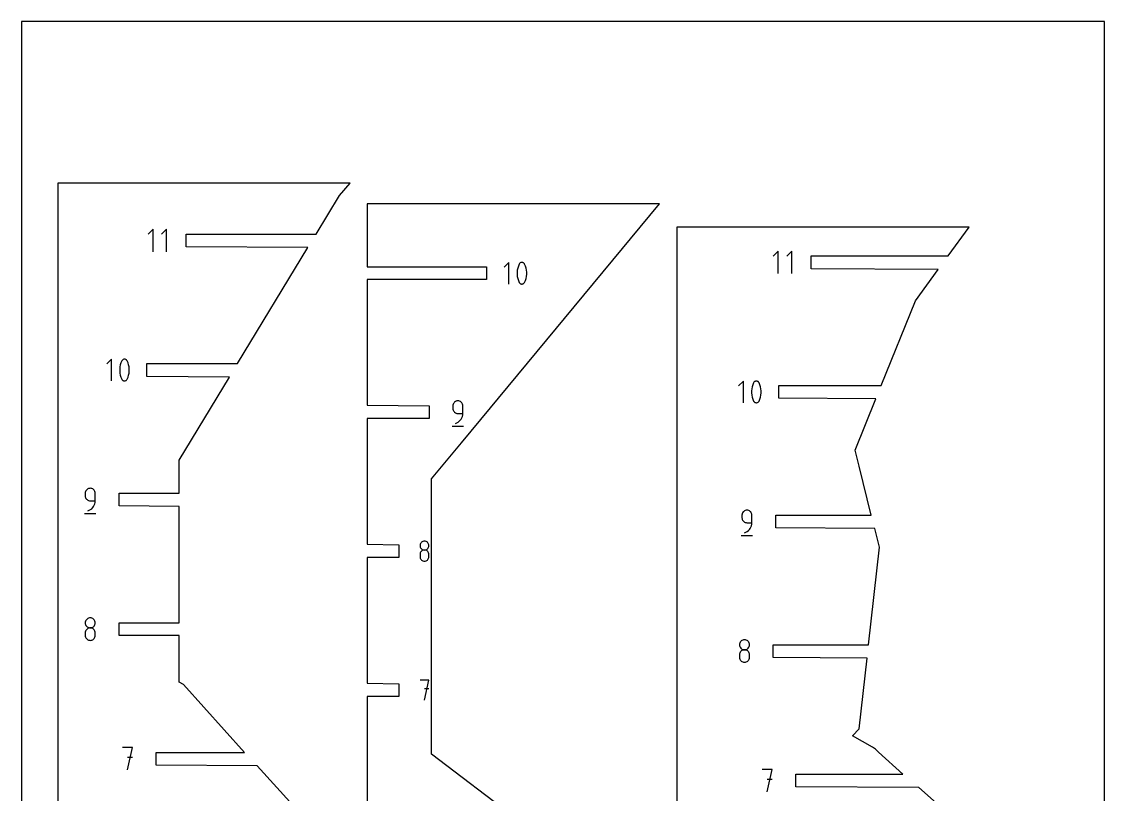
# Model space of a CAD drawing. Extents: x 0 to 200, y 0 to 297.
# Drawn here: x 0 to 200, y 154.2 to 296.9 of the extents above; entities that cross this region are included whole.
import ezdxf

# ---------------------------------------------------------------- set-up
doc = ezdxf.new("R2010")
doc.units = 0

msp = doc.modelspace()

# ---------------------------------------------------------------- linework, layer by layer
at = {"layer": 'annotation', "color": 1}
for p, q in [((24.265722, 258.601789), (23.3409, 257.676706)), ((24.265722, 254.441789), (24.265722, 258.601789)), ((26.750543, 258.601789), (25.825722, 257.676706)), ((26.750543, 254.441789), (26.750543, 258.601789)), ((139.764878, 254.55954), (138.840057, 253.634458)), ((139.764878, 250.39954), (139.764878, 254.55954)), ((142.249699, 254.55954), (141.324878, 253.634458)), ((142.249699, 250.39954), (142.249699, 254.55954)), ((90.02143, 252.467787), (89.131729, 251.577835)), ((90.02143, 248.465763), (90.02143, 252.467787)), ((91.90589, 252.150891), (91.75248, 251.790131)), ((91.957552, 252.236801), (91.90589, 252.150891)), ((91.90589, 252.150891), (91.90589, 252.150891)), ((92.021935, 252.310012), (91.957552, 252.236801)), ((92.096909, 252.369814), (92.021935, 252.310012)), ((92.180342, 252.4155), (92.096909, 252.369814)), ((92.270101, 252.446362), (92.180342, 252.4155)), ((92.364056, 252.461689), (92.270101, 252.446362)), ((92.460075, 252.460775), (92.364056, 252.461689)), ((92.556025, 252.44291), (92.460075, 252.460775)), ((92.649776, 252.407386), (92.556025, 252.44291)), ((92.685665, 252.388526), (92.649776, 252.407386)), ((92.649776, 252.407386), (92.649776, 252.407386)), ((92.720104, 252.366864), (92.685665, 252.388526)), ((92.752926, 252.34257), (92.720104, 252.366864)), ((92.783963, 252.315815), (92.752926, 252.34257)), ((92.813048, 252.286772), (92.783963, 252.315815)), ((92.840014, 252.255612), (92.813048, 252.286772)), ((92.864693, 252.222506), (92.840014, 252.255612)), ((92.886918, 252.187625), (92.864693, 252.222506)), ((92.906522, 252.151142), (92.886918, 252.187625)), ((93.060675, 251.789639), (92.906522, 252.151142)), ((92.906522, 252.151142), (92.906522, 252.151142)), ((91.560718, 251.040184), (91.522366, 250.656918)), ((91.522366, 250.656918), (91.522366, 250.272068)), ((91.522366, 250.272068), (91.560718, 249.888597)), ((91.637423, 251.418909), (91.560718, 251.040184)), ((91.75248, 251.790131), (91.637423, 251.418909)), ((93.17629, 251.417859), (93.060675, 251.789639)), ((93.253367, 251.038762), (93.17629, 251.417859)), ((93.291905, 250.65531), (93.253367, 251.038762)), ((93.253367, 249.887175), (93.291905, 250.27046)), ((93.291905, 250.27046), (93.291905, 250.65531)), ((91.560718, 249.888597), (91.637423, 249.509464)), ((91.637423, 249.509464), (91.75248, 249.137628)), ((91.75248, 249.137628), (91.90589, 248.77605)), ((91.90589, 248.77605), (91.90589, 248.77605)), ((91.90589, 248.77605), (91.925423, 248.739639)), ((91.925423, 248.739639), (91.947484, 248.704933)), ((91.947484, 248.704933), (91.97198, 248.672036)), ((91.97198, 248.672036), (91.998819, 248.641053)), ((91.998819, 248.641053), (92.027907, 248.612091)), ((92.027907, 248.612091), (92.059151, 248.585254)), ((92.059151, 248.585254), (92.09246, 248.560649)), ((92.09246, 248.560649), (92.127738, 248.538379)), ((92.127738, 248.538379), (92.164895, 248.518551)), ((92.164895, 248.518551), (92.164895, 248.518551)), ((92.164895, 248.518551), (92.257907, 248.483781)), ((92.257907, 248.483781), (92.353299, 248.466506)), ((92.353299, 248.466506), (92.448913, 248.466023)), ((92.448913, 248.466023), (92.542595, 248.481628)), ((92.542595, 248.481628), (92.632186, 248.512614)), ((92.632186, 248.512614), (92.715531, 248.558279)), ((92.715531, 248.558279), (92.790473, 248.617919)), ((92.790473, 248.617919), (92.854855, 248.690827)), ((92.854855, 248.690827), (92.906522, 248.776301)), ((92.906522, 248.776301), (93.060675, 249.137135)), ((92.906522, 248.776301), (92.906522, 248.776301)), ((93.060675, 249.137135), (93.17629, 249.508413)), ((93.17629, 249.508413), (93.253367, 249.887175)), ((16.60564, 234.592748), (15.715939, 233.702796)), ((16.60564, 230.590724), (16.60564, 234.592748)), ((18.4901, 234.275852), (18.336691, 233.915092)), ((18.541762, 234.361762), (18.4901, 234.275852)), ((18.4901, 234.275852), (18.4901, 234.275852)), ((18.606145, 234.434973), (18.541762, 234.361762)), ((18.681119, 234.494775), (18.606145, 234.434973)), ((18.764552, 234.540461), (18.681119, 234.494775)), ((18.854312, 234.571323), (18.764552, 234.540461)), ((18.948267, 234.58665), (18.854312, 234.571323)), ((19.044285, 234.585736), (18.948267, 234.58665)), ((19.140235, 234.567871), (19.044285, 234.585736)), ((19.233986, 234.532347), (19.140235, 234.567871)), ((19.269875, 234.513487), (19.233986, 234.532347)), ((19.233986, 234.532347), (19.233986, 234.532347)), ((19.304314, 234.491825), (19.269875, 234.513487)), ((19.337136, 234.467531), (19.304314, 234.491825)), ((19.368173, 234.440776), (19.337136, 234.467531)), ((19.397258, 234.411733), (19.368173, 234.440776)), ((19.424224, 234.380573), (19.397258, 234.411733)), ((19.448903, 234.347467), (19.424224, 234.380573)), ((19.471128, 234.312586), (19.448903, 234.347467)), ((19.490732, 234.276103), (19.471128, 234.312586)), ((19.644885, 233.9146), (19.490732, 234.276103)), ((19.490732, 234.276103), (19.490732, 234.276103)), ((18.144928, 233.165145), (18.106576, 232.781879)), ((18.106576, 232.781879), (18.106576, 232.397029)), ((18.106576, 232.397029), (18.144928, 232.013558)), ((18.221633, 233.54387), (18.144928, 233.165145)), ((18.144928, 232.013558), (18.221633, 231.634425)), ((18.336691, 233.915092), (18.221633, 233.54387)), ((19.760501, 233.54282), (19.644885, 233.9146)), ((19.837577, 233.163723), (19.760501, 233.54282)), ((19.760501, 231.633374), (19.837577, 232.012136)), ((19.876116, 232.780271), (19.837577, 233.163723)), ((19.837577, 232.012136), (19.876116, 232.395421)), ((19.876116, 232.395421), (19.876116, 232.780271)), ((18.221633, 231.634425), (18.336691, 231.262589)), ((18.336691, 231.262589), (18.4901, 230.901011)), ((18.4901, 230.901011), (18.4901, 230.901011)), ((18.4901, 230.901011), (18.509633, 230.8646)), ((18.509633, 230.8646), (18.531694, 230.829894)), ((18.531694, 230.829894), (18.55619, 230.796996)), ((18.55619, 230.796996), (18.583029, 230.766014)), ((18.583029, 230.766014), (18.612117, 230.737052)), ((18.612117, 230.737052), (18.643362, 230.710215)), ((18.643362, 230.710215), (18.67667, 230.68561)), ((18.67667, 230.68561), (18.711949, 230.66334)), ((18.711949, 230.66334), (18.749105, 230.643512)), ((18.749105, 230.643512), (18.749105, 230.643512)), ((18.749105, 230.643512), (18.842117, 230.608742)), ((18.842117, 230.608742), (18.937509, 230.591467)), ((18.937509, 230.591467), (19.033123, 230.590984)), ((19.033123, 230.590984), (19.126805, 230.606588)), ((19.126805, 230.606588), (19.216396, 230.637575)), ((19.216396, 230.637575), (19.299741, 230.68324)), ((19.299741, 230.68324), (19.374683, 230.742879)), ((19.374683, 230.742879), (19.439065, 230.815788)), ((19.439065, 230.815788), (19.490732, 230.901262)), ((19.490732, 230.901262), (19.644885, 231.262096)), ((19.490732, 230.901262), (19.490732, 230.901262)), ((19.644885, 231.262096), (19.760501, 231.633374)), ((133.329785, 230.550499), (132.440084, 229.660547)), ((133.329785, 226.548475), (133.329785, 230.550499)), ((135.214245, 230.233603), (135.060835, 229.872843)), ((135.265907, 230.319513), (135.214245, 230.233603)), ((135.214245, 230.233603), (135.214245, 230.233603)), ((135.33029, 230.392724), (135.265907, 230.319513)), ((135.405264, 230.452526), (135.33029, 230.392724)), ((135.488697, 230.498213), (135.405264, 230.452526)), ((135.578456, 230.529074), (135.488697, 230.498213)), ((135.672411, 230.544401), (135.578456, 230.529074)), ((135.76843, 230.543487), (135.672411, 230.544401)), ((135.86438, 230.525622), (135.76843, 230.543487)), ((135.958131, 230.490098), (135.86438, 230.525622)), ((135.99402, 230.471239), (135.958131, 230.490098)), ((135.958131, 230.490098), (135.958131, 230.490098)), ((136.028459, 230.449576), (135.99402, 230.471239)), ((136.061281, 230.425282), (136.028459, 230.449576)), ((136.092318, 230.398528), (136.061281, 230.425282)), ((136.121403, 230.369484), (136.092318, 230.398528)), ((136.148369, 230.338324), (136.121403, 230.369484)), ((136.173048, 230.305218), (136.148369, 230.338324)), ((136.195273, 230.270338), (136.173048, 230.305218)), ((136.214877, 230.233854), (136.195273, 230.270338)), ((136.36903, 229.872351), (136.214877, 230.233854)), ((136.214877, 230.233854), (136.214877, 230.233854)), ((134.869073, 229.122897), (134.830721, 228.73963)), ((134.830721, 228.73963), (134.830721, 228.354781)), ((134.830721, 228.354781), (134.869073, 227.971309)), ((134.945778, 229.501621), (134.869073, 229.122897)), ((135.060835, 229.872843), (134.945778, 229.501621)), ((136.484645, 229.500571), (136.36903, 229.872351)), ((136.561722, 229.121474), (136.484645, 229.500571)), ((136.600261, 228.738022), (136.561722, 229.121474)), ((136.561722, 227.969887), (136.600261, 228.353173)), ((136.600261, 228.353173), (136.600261, 228.738022)), ((79.669416, 226.124798), (79.654501, 225.958609)), ((79.712405, 226.281253), (79.669416, 226.124798)), ((79.780835, 226.425354), (79.712405, 226.281253)), ((79.872075, 226.554478), (79.780835, 226.425354)), ((79.983492, 226.666003), (79.872075, 226.554478)), ((80.112453, 226.757309), (79.983492, 226.666003)), ((80.256326, 226.825774), (80.112453, 226.757309)), ((80.412479, 226.868775), (80.256326, 226.825774)), ((80.578279, 226.883692), (80.412479, 226.868775)), ((80.744423, 226.868775), (80.578279, 226.883692)), ((80.578279, 226.883692), (80.578279, 226.883692)), ((80.900758, 226.825774), (80.744423, 226.868775)), ((81.044685, 226.757309), (80.900758, 226.825774)), ((81.173603, 226.666003), (81.044685, 226.757309)), ((81.284913, 226.554478), (81.173603, 226.666003)), ((81.376013, 226.425354), (81.284913, 226.554478)), ((81.444304, 226.281253), (81.376013, 226.425354)), ((81.487185, 226.124798), (81.444304, 226.281253)), ((81.502057, 225.958609), (81.487185, 226.124798)), ((134.869073, 227.971309), (134.945778, 227.592176)), ((134.945778, 227.592176), (135.060835, 227.22034)), ((135.060835, 227.22034), (135.214245, 226.858762)), ((135.214245, 226.858762), (135.214245, 226.858762)), ((135.214245, 226.858762), (135.233778, 226.822351)), ((135.233778, 226.822351), (135.255839, 226.787645)), ((135.255839, 226.787645), (135.280335, 226.754748)), ((135.280335, 226.754748), (135.307174, 226.723765)), ((135.307174, 226.723765), (135.336262, 226.694803)), ((135.336262, 226.694803), (135.367507, 226.667967)), ((135.367507, 226.667967), (135.400815, 226.643361)), ((135.400815, 226.643361), (135.436094, 226.621091)), ((135.436094, 226.621091), (135.47325, 226.601263)), ((135.47325, 226.601263), (135.47325, 226.601263)), ((135.47325, 226.601263), (135.566262, 226.566493)), ((135.566262, 226.566493), (135.661654, 226.549219)), ((135.661654, 226.549219), (135.757268, 226.548736)), ((135.757268, 226.548736), (135.85095, 226.56434)), ((135.85095, 226.56434), (135.940541, 226.595326)), ((135.940541, 226.595326), (136.023886, 226.640992)), ((136.023886, 226.640992), (136.098828, 226.700631)), ((136.098828, 226.700631), (136.16321, 226.773539)), ((136.16321, 226.773539), (136.214877, 226.859013)), ((136.214877, 226.859013), (136.36903, 227.219847)), ((136.214877, 226.859013), (136.214877, 226.859013)), ((136.36903, 227.219847), (136.484645, 227.591125)), ((136.484645, 227.591125), (136.561722, 227.969887)), ((79.654501, 225.958609), (79.654501, 225.496068)), ((79.654501, 225.496068), (79.654501, 225.496068)), ((79.654501, 225.496068), (79.669416, 225.329889)), ((79.669416, 225.329889), (79.712405, 225.173458)), ((79.712405, 225.173458), (79.780835, 225.029392)), ((79.780835, 225.029392), (79.872075, 224.900309)), ((79.872075, 224.900309), (79.983492, 224.788826)), ((79.983492, 224.788826), (80.112453, 224.697562)), ((80.112453, 224.697562), (80.256326, 224.629132)), ((80.256326, 224.629132), (80.412479, 224.586154)), ((80.412479, 224.586154), (80.578279, 224.571247)), ((80.578279, 224.571247), (81.502057, 224.571247)), ((81.325499, 223.765861), (81.421916, 224.021174)), ((81.421916, 224.021174), (81.481604, 224.290767)), ((81.481604, 224.290767), (81.502057, 224.571247)), ((81.502057, 224.571247), (81.502057, 225.958609)), ((81.502057, 225.958609), (81.502057, 225.958609)), ((79.539062, 222.203692), (81.619062, 222.203692)), ((80.115999, 222.723692), (80.380172, 222.822135)), ((80.115999, 222.723692), (80.115999, 222.723692)), ((80.380172, 222.822135), (80.62265, 222.9552)), ((80.62265, 222.9552), (80.840928, 223.119496)), ((80.840928, 223.119496), (81.032499, 223.311631)), ((81.032499, 223.311631), (81.194858, 223.528216)), ((81.194858, 223.528216), (81.325499, 223.765861)), ((11.805847, 210.139245), (11.762858, 209.98279)), ((11.874277, 210.283346), (11.805847, 210.139245)), ((11.965517, 210.41247), (11.874277, 210.283346)), ((12.076934, 210.523995), (11.965517, 210.41247)), ((12.205895, 210.615301), (12.076934, 210.523995)), ((12.349768, 210.683766), (12.205895, 210.615301)), ((12.505921, 210.726767), (12.349768, 210.683766)), ((12.671721, 210.741684), (12.505921, 210.726767)), ((12.837865, 210.726767), (12.671721, 210.741684)), ((12.671721, 210.741684), (12.671721, 210.741684)), ((12.9942, 210.683766), (12.837865, 210.726767)), ((13.138127, 210.615301), (12.9942, 210.683766)), ((13.267045, 210.523995), (13.138127, 210.615301)), ((13.378355, 210.41247), (13.267045, 210.523995)), ((13.469455, 210.283346), (13.378355, 210.41247)), ((13.537746, 210.139245), (13.469455, 210.283346)), ((13.580627, 209.98279), (13.537746, 210.139245)), ((11.762858, 209.98279), (11.747943, 209.816601)), ((11.747943, 209.816601), (11.747943, 209.35406)), ((11.747943, 209.35406), (11.747943, 209.35406)), ((11.747943, 209.35406), (11.762858, 209.187881)), ((11.762858, 209.187881), (11.805847, 209.03145)), ((11.805847, 209.03145), (11.874277, 208.887384)), ((11.874277, 208.887384), (11.965517, 208.758301)), ((11.965517, 208.758301), (12.076934, 208.646818)), ((12.076934, 208.646818), (12.205895, 208.555553)), ((12.205895, 208.555553), (12.349768, 208.487124)), ((12.349768, 208.487124), (12.505921, 208.444146)), ((12.505921, 208.444146), (12.671721, 208.429239)), ((12.671721, 208.429239), (13.595499, 208.429239)), ((13.515358, 207.879166), (13.575046, 208.148759)), ((13.575046, 208.148759), (13.595499, 208.429239)), ((13.595499, 209.816601), (13.580627, 209.98279)), ((13.595499, 208.429239), (13.595499, 209.816601)), ((13.595499, 209.816601), (13.595499, 209.816601)), ((11.632504, 206.061684), (13.712504, 206.061684)), ((12.209441, 206.581684), (12.473614, 206.680127)), ((12.209441, 206.581684), (12.209441, 206.581684)), ((12.473614, 206.680127), (12.716092, 206.813192)), ((12.716092, 206.813192), (12.93437, 206.977488)), ((12.93437, 206.977488), (13.125941, 207.169623)), ((13.125941, 207.169623), (13.2883, 207.386208)), ((13.2883, 207.386208), (13.418941, 207.623853)), ((13.418941, 207.623853), (13.515358, 207.879166)), ((133.109685, 206.096996), (133.066696, 205.940541)), ((133.178116, 206.241097), (133.109685, 206.096996)), ((133.269355, 206.370221), (133.178116, 206.241097)), ((133.380772, 206.481747), (133.269355, 206.370221)), ((133.509733, 206.573053), (133.380772, 206.481747)), ((133.653607, 206.641517), (133.509733, 206.573053)), ((133.809759, 206.684518), (133.653607, 206.641517)), ((133.97556, 206.699435), (133.809759, 206.684518)), ((134.141703, 206.684518), (133.97556, 206.699435)), ((133.97556, 206.699435), (133.97556, 206.699435)), ((134.298039, 206.641517), (134.141703, 206.684518)), ((134.441966, 206.573053), (134.298039, 206.641517)), ((134.570884, 206.481747), (134.441966, 206.573053)), ((134.682193, 206.370221), (134.570884, 206.481747)), ((134.773293, 206.241097), (134.682193, 206.370221)), ((134.841584, 206.096996), (134.773293, 206.241097)), ((134.884466, 205.940541), (134.841584, 206.096996)), ((133.066696, 205.940541), (133.051782, 205.774353)), ((133.051782, 205.774353), (133.051782, 205.311811)), ((133.051782, 205.311811), (133.051782, 205.311811)), ((133.051782, 205.311811), (133.066696, 205.145632)), ((133.066696, 205.145632), (133.109685, 204.989201)), ((133.109685, 204.989201), (133.178116, 204.845135)), ((133.178116, 204.845135), (133.269355, 204.716052)), ((133.269355, 204.716052), (133.380772, 204.604569)), ((133.380772, 204.604569), (133.509733, 204.513305)), ((133.509733, 204.513305), (133.653607, 204.444875)), ((133.653607, 204.444875), (133.809759, 204.401898)), ((133.809759, 204.401898), (133.97556, 204.38699)), ((133.97556, 204.38699), (134.899337, 204.38699)), ((134.819197, 203.836917), (134.878885, 204.10651)), ((134.878885, 204.10651), (134.899337, 204.38699)), ((134.899337, 205.774353), (134.884466, 205.940541)), ((134.899337, 204.38699), (134.899337, 205.774353)), ((134.899337, 205.774353), (134.899337, 205.774353)), ((132.936342, 202.019435), (135.016342, 202.019435)), ((133.513279, 202.539435), (133.777453, 202.637879)), ((133.513279, 202.539435), (133.513279, 202.539435)), ((133.777453, 202.637879), (134.019931, 202.770943)), ((134.019931, 202.770943), (134.238208, 202.935239)), ((134.238208, 202.935239), (134.429779, 203.127374)), ((134.429779, 203.127374), (134.592138, 203.343959)), ((134.592138, 203.343959), (134.722779, 203.581604)), ((134.722779, 203.581604), (134.819197, 203.836917)), ((73.602201, 200.313795), (73.588931, 200.166541)), ((73.588931, 200.166541), (73.588931, 200.166541)), ((73.588931, 200.166541), (73.602209, 200.018596)), ((73.640452, 200.452538), (73.602201, 200.313795)), ((73.602209, 200.018596), (73.640478, 199.879315)), ((73.701345, 200.580415), (73.640452, 200.452538)), ((73.782545, 200.695075), (73.701345, 200.580415)), ((73.881712, 200.794164), (73.782545, 200.695075)), ((73.996509, 200.87533), (73.881712, 200.794164)), ((74.124599, 200.936218), (73.996509, 200.87533)), ((74.263643, 200.974477), (74.124599, 200.936218)), ((74.411304, 200.987752), (74.263643, 200.974477)), ((74.558965, 200.974477), (74.411304, 200.987752)), ((74.411304, 200.987752), (74.411304, 200.987752)), ((74.698009, 200.936218), (74.558965, 200.974477)), ((74.826098, 200.87533), (74.698009, 200.936218)), ((74.940895, 200.794164), (74.826098, 200.87533)), ((75.040062, 200.695075), (74.940895, 200.794164)), ((75.121262, 200.580415), (75.040062, 200.695075)), ((75.182156, 200.452538), (75.121262, 200.580415)), ((75.182129, 199.879315), (75.220399, 200.018596)), ((75.220406, 200.313795), (75.182156, 200.452538)), ((75.220399, 200.018596), (75.233676, 200.166541)), ((75.233676, 200.166541), (75.220406, 200.313795)), ((75.233676, 200.166541), (75.233676, 200.166541)), ((73.602201, 198.667583), (73.588931, 198.519707)), ((73.588931, 198.519707), (73.588931, 198.11003)), ((73.588931, 198.11003), (73.588931, 198.11003)), ((73.588931, 198.11003), (73.602209, 197.962164)), ((73.640452, 198.80681), (73.602201, 198.667583)), ((73.701345, 198.935052), (73.640452, 198.80681)), ((73.640478, 199.879315), (73.701397, 199.751033)), ((73.782545, 199.049972), (73.701345, 198.935052)), ((73.701397, 199.751033), (73.782621, 199.636083)), ((73.881712, 199.149236), (73.782545, 199.049972)), ((73.782621, 199.636083), (73.881807, 199.5368)), ((73.996509, 199.230508), (73.881712, 199.149236)), ((73.881807, 199.5368), (73.996612, 199.455517)), ((74.124599, 199.29145), (73.996509, 199.230508)), ((73.996612, 199.455517), (74.124692, 199.394568)), ((74.263643, 199.329729), (74.124599, 199.29145)), ((74.124692, 199.394568), (74.263704, 199.356287)), ((74.411304, 199.343008), (74.263643, 199.329729)), ((74.263704, 199.356287), (74.411304, 199.343008)), ((74.411304, 199.343008), (74.558903, 199.356287)), ((74.558965, 199.329737), (74.411304, 199.343008)), ((74.411304, 199.343008), (74.411304, 199.343008)), ((74.411304, 199.343008), (74.411304, 199.343008)), ((74.558903, 199.356287), (74.697915, 199.394568)), ((74.698009, 199.291477), (74.558965, 199.329737)), ((74.697915, 199.394568), (74.825995, 199.455517)), ((74.826098, 199.230559), (74.698009, 199.291477)), ((74.825995, 199.455517), (74.9408, 199.5368)), ((74.940895, 199.149313), (74.826098, 199.230559)), ((74.9408, 199.5368), (75.039986, 199.636083)), ((75.040062, 199.050068), (74.940895, 199.149313)), ((75.039986, 199.636083), (75.12121, 199.751033)), ((75.121262, 198.935155), (75.040062, 199.050068)), ((75.12121, 199.751033), (75.182129, 199.879315)), ((75.182156, 198.806903), (75.121262, 198.935155)), ((75.220406, 198.667644), (75.182156, 198.806903)), ((75.220399, 197.962164), (75.233676, 198.11003)), ((75.233676, 198.519707), (75.220406, 198.667644)), ((75.233676, 198.11003), (75.233676, 198.519707)), ((75.233676, 198.519707), (75.233676, 198.519707)), ((73.602209, 197.962164), (73.640478, 197.823097)), ((73.640478, 197.823097), (73.701397, 197.695124)), ((73.701397, 197.695124), (73.782621, 197.58054)), ((73.782621, 197.58054), (73.881807, 197.481642)), ((73.881807, 197.481642), (73.996612, 197.400726)), ((73.996612, 197.400726), (74.124692, 197.340086)), ((74.124692, 197.340086), (74.263704, 197.302018)), ((74.263704, 197.302018), (74.411304, 197.288819)), ((74.411304, 197.288819), (74.558903, 197.302018)), ((74.411304, 197.288819), (74.411304, 197.288819)), ((74.558903, 197.302018), (74.697915, 197.340086)), ((74.697915, 197.340086), (74.825995, 197.400726)), ((74.825995, 197.400726), (74.9408, 197.481642)), ((74.9408, 197.481642), (75.039986, 197.58054)), ((75.039986, 197.58054), (75.12121, 197.695124)), ((75.12121, 197.695124), (75.182129, 197.823097)), ((75.182129, 197.823097), (75.220399, 197.962164)), ((11.763108, 186.049482), (11.748202, 185.88407)), ((11.806075, 186.205333), (11.763108, 186.049482)), ((11.874478, 186.348979), (11.806075, 186.205333)), ((11.96569, 186.477777), (11.874478, 186.348979)), ((12.077085, 186.589085), (11.96569, 186.477777)), ((12.206038, 186.680258), (12.077085, 186.589085)), ((12.349922, 186.748655), (12.206038, 186.680258)), ((12.506111, 186.791631), (12.349922, 186.748655)), ((12.67198, 186.806544), (12.506111, 186.791631)), ((12.837849, 186.791631), (12.67198, 186.806544)), ((12.67198, 186.806544), (12.67198, 186.806544)), ((12.994038, 186.748655), (12.837849, 186.791631)), ((13.137922, 186.680258), (12.994038, 186.748655)), ((13.266875, 186.589085), (13.137922, 186.680258)), ((13.37827, 186.477777), (13.266875, 186.589085)), ((13.469482, 186.348979), (13.37827, 186.477777)), ((13.537884, 186.205333), (13.469482, 186.348979)), ((13.580852, 186.049482), (13.537884, 186.205333)), ((13.595758, 185.88407), (13.580852, 186.049482)), ((11.748202, 185.88407), (11.748202, 185.88407)), ((11.748202, 185.88407), (11.763117, 185.717882)), ((11.763108, 184.200278), (11.748202, 184.034167)), ((11.748202, 184.034167), (11.748202, 183.573974)), ((11.806075, 184.356673), (11.763108, 184.200278)), ((11.763117, 185.717882), (11.806105, 185.561427)), ((11.874478, 184.500728), (11.806075, 184.356673)), ((11.806105, 185.561427), (11.874536, 185.417326)), ((11.96569, 184.629819), (11.874478, 184.500728)), ((11.874536, 185.417326), (11.965776, 185.288202)), ((12.077085, 184.741323), (11.96569, 184.629819)), ((11.965776, 185.288202), (12.077192, 185.176676)), ((12.206038, 184.832616), (12.077085, 184.741323)), ((12.077192, 185.176676), (12.206154, 185.08537)), ((12.349922, 184.901074), (12.206038, 184.832616)), ((12.206154, 185.08537), (12.350027, 185.016906)), ((12.506111, 184.944072), (12.349922, 184.901074)), ((12.350027, 185.016906), (12.50618, 184.973905)), ((12.67198, 184.958988), (12.506111, 184.944072)), ((12.50618, 184.973905), (12.67198, 184.958988)), ((12.67198, 184.958988), (12.83778, 184.973905)), ((12.837849, 184.944081), (12.67198, 184.958988)), ((12.67198, 184.958988), (12.67198, 184.958988)), ((12.67198, 184.958988), (12.67198, 184.958988)), ((12.83778, 184.973905), (12.993933, 185.016906)), ((12.994038, 184.901104), (12.837849, 184.944081)), ((12.993933, 185.016906), (13.137806, 185.08537)), ((13.137922, 184.832674), (12.994038, 184.901104)), ((13.137806, 185.08537), (13.266767, 185.176676)), ((13.266875, 184.741409), (13.137922, 184.832674)), ((13.266767, 185.176676), (13.378184, 185.288202)), ((13.37827, 184.629926), (13.266875, 184.741409)), ((13.378184, 185.288202), (13.469424, 185.417326)), ((13.469482, 184.500844), (13.37827, 184.629926)), ((13.469424, 185.417326), (13.537854, 185.561427)), ((13.537884, 184.356778), (13.469482, 184.500844)), ((13.537854, 185.561427), (13.580843, 185.717882)), ((13.580852, 184.200347), (13.537884, 184.356778)), ((13.580843, 185.717882), (13.595758, 185.88407)), ((13.595758, 184.034167), (13.580852, 184.200347)), ((13.595758, 185.88407), (13.595758, 185.88407)), ((13.595758, 183.573974), (13.595758, 184.034167)), ((13.595758, 184.034167), (13.595758, 184.034167)), ((11.748202, 183.573974), (11.748202, 183.573974)), ((11.748202, 183.573974), (11.763117, 183.407875)), ((11.763117, 183.407875), (11.806105, 183.251659)), ((11.806105, 183.251659), (11.874536, 183.107906)), ((11.874536, 183.107906), (11.965776, 182.979194)), ((11.965776, 182.979194), (12.077192, 182.868101)), ((12.077192, 182.868101), (12.206154, 182.777206)), ((12.206154, 182.777206), (12.350027, 182.709089)), ((12.350027, 182.709089), (12.50618, 182.666327)), ((12.50618, 182.666327), (12.67198, 182.651501)), ((12.67198, 182.651501), (12.83778, 182.666327)), ((12.67198, 182.651501), (12.67198, 182.651501)), ((12.83778, 182.666327), (12.993933, 182.709089)), ((12.993933, 182.709089), (13.137806, 182.777206)), ((13.137806, 182.777206), (13.266767, 182.868101)), ((13.266767, 182.868101), (13.378184, 182.979194)), ((13.378184, 182.979194), (13.469424, 183.107906)), ((13.469424, 183.107906), (13.537854, 183.251659)), ((13.537854, 183.251659), (13.580843, 183.407875)), ((13.580843, 183.407875), (13.595758, 183.573974)), ((132.616861, 182.007233), (132.601955, 181.841822)), ((132.659829, 182.163084), (132.616861, 182.007233)), ((132.728231, 182.30673), (132.659829, 182.163084)), ((132.819443, 182.435528), (132.728231, 182.30673)), ((132.930838, 182.546836), (132.819443, 182.435528)), ((133.059791, 182.63801), (132.930838, 182.546836)), ((133.203675, 182.706406), (133.059791, 182.63801)), ((133.359864, 182.749382), (133.203675, 182.706406)), ((133.525733, 182.764295), (133.359864, 182.749382)), ((133.691602, 182.749382), (133.525733, 182.764295)), ((133.525733, 182.764295), (133.525733, 182.764295)), ((133.847791, 182.706406), (133.691602, 182.749382)), ((133.991675, 182.63801), (133.847791, 182.706406)), ((134.120628, 182.546836), (133.991675, 182.63801)), ((134.232023, 182.435528), (134.120628, 182.546836)), ((134.323235, 182.30673), (134.232023, 182.435528)), ((134.391638, 182.163084), (134.323235, 182.30673)), ((134.434605, 182.007233), (134.391638, 182.163084)), ((134.449511, 181.841822), (134.434605, 182.007233)), ((132.601955, 181.841822), (132.601955, 181.841822)), ((132.601955, 181.841822), (132.61687, 181.675633)), ((132.616861, 180.158029), (132.601955, 179.991918)), ((132.659829, 180.314424), (132.616861, 180.158029)), ((132.61687, 181.675633), (132.659859, 181.519178)), ((132.728231, 180.458479), (132.659829, 180.314424)), ((132.659859, 181.519178), (132.728289, 181.375077)), ((132.819443, 180.58757), (132.728231, 180.458479)), ((132.728289, 181.375077), (132.819529, 181.245953)), ((132.930838, 180.699074), (132.819443, 180.58757)), ((132.819529, 181.245953), (132.930946, 181.134428)), ((133.059791, 180.790367), (132.930838, 180.699074)), ((132.930946, 181.134428), (133.059907, 181.043122)), ((133.203675, 180.858825), (133.059791, 180.790367)), ((133.059907, 181.043122), (133.20378, 180.974657)), ((133.359864, 180.901823), (133.203675, 180.858825)), ((133.20378, 180.974657), (133.359933, 180.931656)), ((133.525733, 180.916739), (133.359864, 180.901823)), ((133.359933, 180.931656), (133.525733, 180.916739)), ((133.525733, 180.916739), (133.691533, 180.931656)), ((133.691602, 180.901832), (133.525733, 180.916739)), ((133.525733, 180.916739), (133.525733, 180.916739)), ((133.525733, 180.916739), (133.525733, 180.916739)), ((133.691533, 180.931656), (133.847686, 180.974657)), ((133.847791, 180.858855), (133.691602, 180.901832)), ((133.847686, 180.974657), (133.991559, 181.043122)), ((133.991675, 180.790425), (133.847791, 180.858855)), ((133.991559, 181.043122), (134.120521, 181.134428)), ((134.120628, 180.69916), (133.991675, 180.790425)), ((134.120521, 181.134428), (134.231937, 181.245953)), ((134.232023, 180.587678), (134.120628, 180.69916)), ((134.231937, 181.245953), (134.323177, 181.375077)), ((134.323235, 180.458595), (134.232023, 180.587678)), ((134.323177, 181.375077), (134.391608, 181.519178)), ((134.391638, 180.314529), (134.323235, 180.458595)), ((134.391608, 181.519178), (134.434596, 181.675633)), ((134.434605, 180.158098), (134.391638, 180.314529)), ((134.434596, 181.675633), (134.449511, 181.841822)), ((134.449511, 179.991918), (134.434605, 180.158098)), ((134.449511, 181.841822), (134.449511, 181.841822)), ((132.601955, 179.991918), (132.601955, 179.531725)), ((132.601955, 179.531725), (132.601955, 179.531725)), ((132.601955, 179.531725), (132.61687, 179.365626)), ((132.61687, 179.365626), (132.659859, 179.209411)), ((132.659859, 179.209411), (132.728289, 179.065657)), ((132.728289, 179.065657), (132.819529, 178.936945)), ((132.819529, 178.936945), (132.930946, 178.825852)), ((132.930946, 178.825852), (133.059907, 178.734957)), ((133.059907, 178.734957), (133.20378, 178.66684)), ((133.20378, 178.66684), (133.359933, 178.624079)), ((133.359933, 178.624079), (133.525733, 178.609252)), ((133.525733, 178.609252), (133.691533, 178.624079)), ((133.525733, 178.609252), (133.525733, 178.609252)), ((133.691533, 178.624079), (133.847686, 178.66684)), ((133.847686, 178.66684), (133.991559, 178.734957)), ((133.991559, 178.734957), (134.120521, 178.825852)), ((134.120521, 178.825852), (134.231937, 178.936945)), ((134.231937, 178.936945), (134.323177, 179.065657)), ((134.323177, 179.065657), (134.391608, 179.209411)), ((134.391608, 179.209411), (134.434596, 179.365626)), ((134.434596, 179.365626), (134.449511, 179.531725)), ((134.449511, 179.531725), (134.449511, 179.991918)), ((134.449511, 179.991918), (134.449511, 179.991918)), ((75.233338, 175.32877), (73.586883, 175.32877)), ((74.410226, 171.626279), (75.233338, 175.32877)), ((75.233338, 173.679994), (74.410226, 173.679994)), ((20.47521, 162.881579), (18.625306, 162.881579)), ((19.550388, 158.721579), (20.47521, 162.881579)), ((20.47521, 161.029066), (19.550388, 161.029066)), ((138.623999, 158.83933), (136.774096, 158.83933)), ((137.699178, 154.67933), (138.623999, 158.83933)), ((138.623999, 156.986817), (137.699178, 156.986817))]:
    msp.add_line(p, q, dxfattribs=at)
at = {"layer": 'boundary', "color": 5}
for p, q in [((6.667505, 267.075522), (6.6675, 152.190443)), ((59.624133, 267.07548), (6.667505, 267.075522)), ((58.685604, 264.811893), (60.667541, 267.075479)), ((60.667541, 267.075479), (59.624133, 267.07548)), ((54.373239, 257.694789), (58.685604, 264.811893)), ((63.842589, 263.298308), (63.842587, 251.639775)), ((77.039462, 263.298305), (63.842589, 263.298308)), ((117.842579, 263.29824), (77.039462, 263.298305)), ((81.249531, 219.139169), (117.842579, 263.29824)), ((121.017622, 258.991055), (121.017618, 159.760837)), ((132.31458, 258.991054), (121.017622, 258.991055)), ((175.017648, 258.991052), (132.31458, 258.991054)), ((171.131847, 253.65254), (175.017648, 258.991052)), ((30.373113, 255.348789), (30.373113, 257.694789)), ((30.373113, 257.694789), (54.373239, 257.694789)), ((52.872992, 255.218788), (30.373113, 255.348789)), ((39.873646, 233.764736), (52.872992, 255.218788)), ((145.87227, 251.30654), (145.872269, 253.65254)), ((145.872269, 253.65254), (171.131847, 253.65254)), ((63.842587, 251.639775), (85.885105, 251.639775)), ((85.885105, 251.639775), (85.885105, 249.293775)), ((169.329614, 251.17654), (145.87227, 251.30654)), ((165.117869, 245.39023), (169.329614, 251.17654)), ((63.842586, 249.293775), (63.842581, 226.10669)), ((85.885105, 249.293775), (63.842586, 249.293775)), ((158.788979, 229.722487), (165.117869, 245.39023)), ((23.123315, 231.418736), (23.123316, 233.764736)), ((23.123316, 233.764736), (39.873646, 233.764736)), ((38.373398, 231.288736), (23.123315, 231.418736)), ((29.077506, 215.946844), (38.373398, 231.288736)), ((139.847461, 227.376487), (139.84746, 229.722487)), ((139.84746, 229.722487), (158.788979, 229.722487)), ((63.842581, 226.10669), (75.252062, 225.976692)), ((157.788814, 227.246487), (139.847461, 227.376487)), ((153.957618, 217.762014), (157.788814, 227.246487)), ((75.252062, 225.976692), (75.252062, 223.630692)), ((63.842581, 223.630692), (63.842576, 200.443608)), ((75.252062, 223.630692), (63.842581, 223.630692)), ((75.722608, 212.469473), (81.249531, 219.139169)), ((154.69616, 214.8296), (153.957618, 217.762014)), ((29.077505, 209.834683), (29.077506, 215.946844)), ((156.949169, 205.792434), (154.69616, 214.8296)), ((75.722583, 189.089147), (75.722608, 212.469473)), ((17.999504, 207.488684), (17.999504, 209.834683)), ((17.999504, 209.834683), (29.077505, 209.834683)), ((29.077505, 207.358689), (17.999504, 207.488684)), ((29.077502, 185.904631), (29.077505, 207.358689)), ((139.303342, 203.446435), (139.303342, 205.792435)), ((139.303342, 205.792435), (156.949169, 205.792434)), ((157.595802, 203.316436), (139.303342, 203.446435)), ((158.456525, 199.898894), (157.595802, 203.316436)), ((63.842576, 200.443608), (69.655586, 200.313608)), ((69.655586, 200.313608), (69.655585, 197.967608)), ((156.434891, 181.862382), (158.456525, 199.898894)), ((63.842576, 197.967608), (63.842571, 174.780524)), ((69.655585, 197.967608), (63.842576, 197.967608)), ((75.722583, 161.640568), (75.722583, 189.089147)), ((17.999502, 183.558631), (17.999501, 185.904631)), ((17.999501, 185.904631), (29.077502, 185.904631)), ((29.077501, 183.558631), (17.999502, 183.558631)), ((29.0775, 176.760077), (29.077501, 183.558631)), ((138.853255, 179.516382), (138.853255, 181.862382)), ((138.853255, 181.862382), (156.434891, 181.862382)), ((156.157366, 179.386382), (138.853255, 179.516382)), ((154.696206, 166.350271), (156.157366, 179.386382)), ((29.077501, 174.944854), (29.0775, 176.760077)), ((29.891344, 174.496533), (29.077501, 174.944854)), ((41.148627, 161.974579), (29.891344, 174.496533)), ((63.842571, 174.780524), (69.655576, 174.650524)), ((69.655576, 174.650524), (69.655577, 172.304524)), ((63.842571, 172.304525), (63.842567, 157.013385)), ((69.655577, 172.304524), (63.842571, 172.304525)), ((153.48263, 165.045145), (154.696206, 166.350271)), ((157.201362, 162.924192), (153.48263, 165.045145)), ((157.72172, 162.583956), (157.201362, 162.924192)), ((158.278132, 162.027248), (157.72172, 162.583956)), ((162.793684, 157.93233), (158.278132, 162.027248)), ((24.87791, 159.628579), (24.87791, 161.974579)), ((24.87791, 161.974579), (41.148627, 161.974579)), ((117.842618, 129.648307), (75.722583, 161.640568)), ((43.504269, 159.498578), (24.87791, 159.628579)), ((50.137516, 152.19044), (43.504269, 159.498578)), ((121.017618, 159.760837), (121.017618, 135.789499)), ((63.842567, 157.013385), (63.842566, 149.117438)), ((143.0267, 155.58633), (143.0267, 157.93233)), ((143.0267, 157.93233), (162.793684, 157.93233)), ((165.745521, 155.45633), (143.0267, 155.58633)), ((173.216553, 148.882206), (165.745521, 155.45633))]:
    msp.add_line(p, q, dxfattribs=at)
at = {"layer": 'frame', "color": 5}
for p, q in [((200, 296.926), (0, 296.926)), ((0, 296.926), (0, 0)), ((200, 0), (200, 296.926))]:
    msp.add_line(p, q, dxfattribs=at)

doc.saveas('drawing.dxf')
